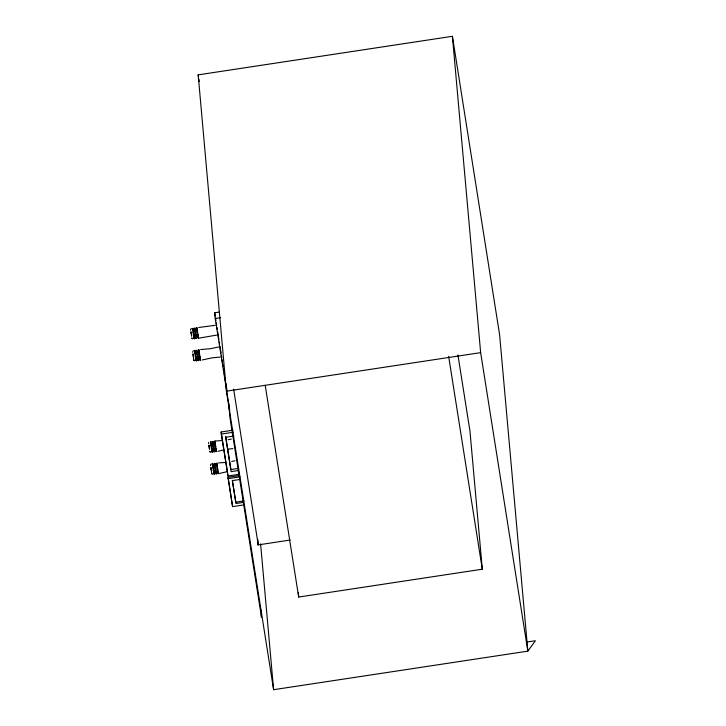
<?xml version="1.0" encoding="UTF-8"?>
<svg xmlns="http://www.w3.org/2000/svg" width="726" height="726" viewBox="0 0 726 726"><rect width="100%" height="100%" fill="white"/><g stroke="black" fill="none" stroke-linecap="round" stroke-linejoin="round"><path stroke-width="1.09" d="M208.68 442.352L208.607 443.577M193.279 350.64L192.644 352.264M191.455 328.551L190.693 329.096L190.675 330.212M218.653 346.974L210.504 348.689L200.675 349.551M215.077 325.339L198.706 327.49M222.946 450.093L217.991 451.318M234.97 460.756L231.712 461.473M202.273 359.96L211.901 357.873L220.196 357.083M231.376 439.076L228.1 439.729M226.539 471.809L218.753 473.588M211.493 463.932L210.585 464.513L210.567 465.629M198.86 338.171L216.566 335.113M198.18 74.86L452.416 36.3L499.615 334.804L527.847 651.14L273.611 689.7L226.412 391.196L198.18 74.86L198.534 77.092M228.327 401.424L215.214 318.523L214.705 312.77L219.098 312.098M215.214 318.523L220.704 317.689M226.412 391.196L480.648 352.636L452.416 36.3M238.772 474.359L227.955 476.002L221.321 434.057L221.14 431.988L233.037 430.182M221.321 434.057L233.218 432.26M233.881 436.036L225.686 437.279L231.122 471.637L238.282 470.557M238.101 468.479L230.932 469.568L225.677 436.308M244.48 504.815L232.583 506.621L228.037 477.281L238.854 475.639M228.164 478.661L240.061 476.855M239.489 479.523L232.329 480.612L235.95 503.526L243.11 502.437M244.018 500.895L235.823 502.138L232.374 480.322M257.766 544.954L290.237 540.035M265.199 385.297L298.685 597.044L482.3 569.202L469.976 431.162L457.934 354.978M526.423 642.12L535.389 640.759L527.847 651.14L480.648 352.636M227.864 449.176L232.828 448.595M215.177 441.027L221.484 440.582M225.114 462.471L218.599 462.907M210.549 452.371L209.85 451.572M212.391 474.377L211.82 473.624M192.372 338.906L191.918 338.207M194.232 360.886L193.887 360.259M198.57 338.071L198.262 336.256M194.677 328.923L194.759 329.341M193.18 329.023L193.071 328.297L193.243 329.695M195.984 337.744L195.893 337.327M194.532 337.962L194.441 337.545M193.797 336.928L194.16 338.888L193.924 337.626M197.055 350.195L197.272 352.192M199.949 359.434L199.831 359.08M196.537 350.268L196.755 352.273M198.47 359.715L198.615 360.559L198.262 358.608M195.158 351.257L195.276 351.62M194.668 351.275L194.759 351.693M195.975 360.096L195.893 359.679M215.087 441.907L215.177 442.325M216.185 449.612L216.548 451.572L216.03 448.695M212.5 441.58L212.618 442.833M211.103 442.379L211.266 443.804M217.02 464.023L217.147 464.377M216.539 464.041L216.62 464.459M211.729 450.292L212.083 452.253L211.847 450.982M214.569 464.331L214.587 464.885M216.185 471.964L216.548 473.924L216.03 471.047M215.876 473.161L215.785 472.735M214.451 473.316L214.333 472.962M213.816 473.034L213.934 473.388M191.864 337.908L191.945 338.325M193.688 359.188L193.824 359.96M209.787 451.263L209.868 451.681M211.611 472.544L211.756 473.316M197.154 328.334L197.009 327.698L197.281 329.84M196.637 328.406L196.492 327.78L196.764 329.922M195.276 329.268L195.04 327.998L195.33 329.432M199.214 351.021L198.978 349.75L199.269 351.184M198.697 351.094L198.579 350.74M200.349 358.998L200.585 360.259L200.403 358.617M192.699 329.005L192.553 328.379L192.817 330.521M214.66 442.406L214.533 442.052M215.794 450.383L215.912 450.737M213.117 441.989L212.963 441.363L213.235 443.504M218.281 472.363L218.399 472.717M217.764 472.435L217.882 472.789M211.139 442.288L210.994 441.662L211.166 443.051M212.364 450.91L212.491 451.263M215.077 464.041L214.932 463.415L215.105 464.812M193.806 359.86L193.915 360.377M210.622 442.37L210.476 441.735L210.749 443.876M214.56 464.123L214.415 463.497L214.814 466.591M213.108 464.341L212.963 463.714L213.135 465.103M209.496 449.249L208.879 445.102L209.478 448.822M212.591 464.422L212.446 463.787L212.709 465.929M210.912 467.417L211.148 469.423M211.729 473.216L211.838 473.733M196.292 336.546L196.537 337.79L196.483 337.118M200.231 358.308L200.44 359.633L200.421 358.871M215.232 442.497L214.941 441.063L215.105 442.461M194.813 329.513L194.523 328.079L194.695 329.468M198.752 351.266L198.461 349.832L198.634 351.23M195.775 336.628L196.129 338.588L195.966 337.191M199.714 358.381L200.067 360.341L199.904 358.943M214.705 442.579L214.424 441.145L214.587 442.533M215.667 449.693L216.03 451.654L215.858 450.256M217.192 464.549L216.902 463.115L217.074 464.513M194.323 336.846L194.677 338.806L194.613 338.026M218.154 471.664L218.517 473.624L218.344 472.227M197.735 358.68L198.098 360.64L198.035 359.86M216.675 464.631L216.384 463.197L216.657 465.339M213.698 449.993L214.061 451.953L213.989 451.173M217.637 471.746L218 473.706L217.827 472.308M195.33 351.783L195.04 350.349L195.212 351.747M196.283 358.898L196.528 359.951M194.813 351.865L194.523 350.431L194.695 351.82M212.246 450.211L212.6 452.171L212.536 451.39M195.766 358.98L196.129 360.94L195.956 359.542M215.667 472.045L216.021 474.005L215.958 473.225M214.215 472.263L214.569 474.223L214.306 472.082M193.479 357.609L193.597 358.208L192.944 353.843L193.452 357.047M213.698 472.345L214.052 474.305L213.88 472.907M198.334 336.773L197.935 334.25M197.59 335.412L198.098 338.071M197.817 336.855L197.418 334.332M200.077 357.383L200.303 358.825M215.513 448.777L215.74 450.22M196.138 335.63L196.646 338.507L196.465 336.864M199.559 357.464L199.777 358.907M195.621 335.711L195.839 337.154M218.227 472.19L217.827 469.668M214.061 448.995L214.578 451.871L214.506 451.091M214.288 450.438L213.889 447.915M217.709 472.272L217.31 469.749M213.544 449.076L213.771 450.519M198.107 357.682L198.325 359.125M194.169 335.929L194.386 337.372M197.581 357.764L197.808 359.207M193.642 336.011L193.869 337.454M212.092 449.294L212.319 450.737M215.513 471.129L215.74 472.572M211.575 449.376L211.792 450.819M196.129 357.982L196.646 360.858L196.574 360.078M195.612 358.063L195.839 359.506M214.061 471.346L214.279 472.789M213.544 471.428L213.762 472.871M210.967 467.753L211.52 471.573L211.221 469.295M198.153 335.711L197.536 331.737M216.076 449.076L215.005 441.844M215.558 449.149L214.941 445.183M199.904 356.303L200.122 357.764M195.966 334.55L196.183 336.011M199.387 356.384L199.605 357.845M195.439 334.632L195.666 336.093M213.371 447.996L213.589 449.448M197.926 356.602L198.153 358.063M216.076 471.428L215.268 466.174M193.987 334.849L194.214 336.31M197.408 356.684L197.635 358.145M211.919 448.214L212.137 449.675M193.47 334.931L193.697 336.392M215.558 471.501L215.159 468.878M211.402 448.296L211.62 449.748M195.956 356.902L196.183 358.363M213.88 470.267L214.106 471.728M195.439 356.983L195.657 358.444M213.362 470.348L213.589 471.8M191.346 334.577L191.628 336.156L191.41 334.459M448.641 356.33L482.3 569.202M198.888 79.325L199.242 81.566M233.618 389.154L258.238 544.881L257.739 539.291M214.705 312.77L215.232 316.128M215.586 318.369L215.94 320.611M216.294 322.852L216.647 325.094M217.001 327.335L217.355 329.577M217.718 331.818L218.953 339.659M219.306 341.901L219.66 344.142M220.014 346.384L221.076 353.099M221.43 355.341L221.793 357.582M222.147 359.824L222.501 362.065M222.855 364.307L223.209 366.548M223.563 368.79L223.917 371.031M224.27 373.264L224.624 375.505M224.978 377.747L225.505 381.114M225.868 383.355L226.222 385.588M226.576 387.829L226.929 390.071M228.681 403.665L229.035 405.907M229.389 408.148L229.743 410.39M221.14 431.988L227.601 472.817M228.037 477.281L232.583 506.621M197.436 334.541L196.828 330.539M217.845 469.876L217.237 465.874M199.922 356.511L199.505 353.789M213.635 445.111L213.834 446.49M217.328 469.958L216.72 465.947M213.907 448.123L213.489 445.401M199.196 355.214L199.405 356.593M195.984 334.759L195.221 329.64M213.117 445.192L213.317 446.563M213.39 448.196L212.972 445.483M195.457 334.84L194.858 330.838M197.744 355.441L197.944 356.811M211.738 447.044L211.938 448.423M194.005 335.058L193.252 329.94M197.427 356.893L197.018 354.17M211.42 448.496L211.003 445.782M193.488 335.14L193.071 332.417M213.907 470.475L213.489 467.753M195.975 357.11L195.376 353.108M213.38 470.548L212.972 467.834M195.457 357.192L194.858 353.19M191.319 333.878L190.956 331.737L191.256 334.005M215.667 446.463L215.277 443.822M199.187 355.241L198.797 352.591M215.459 467.453L215.658 468.815M214.941 467.535L215.141 468.896M211.52 445.7L211.72 447.062M197.536 354.088L197.735 355.459M193.597 332.336L193.797 333.706M214.978 445.347L214.488 441.916M197.345 330.457L197.572 331.909M197.055 331.982L196.673 329.423M213.299 444.121L213.526 445.564M212.782 444.194L213.008 445.646M199.541 353.961L199.051 350.531L199.151 351.148M199.024 354.034L198.534 350.613M214.751 466.246L214.978 467.698M211.33 444.421L211.556 445.864M210.812 444.493L211.039 445.945M197.345 352.809L197.572 354.261M194.114 334.604L194.278 335.711M196.828 352.89L197.055 354.333M213.526 467.916L213.145 465.357M212.782 466.546L213.008 467.998M193.597 334.677L193.76 335.784M193.116 332.581L192.626 329.159M214.687 443.287L214.823 444.239M217.083 464.758L217.31 466.219M216.784 466.292L216.457 463.968M213.371 444.466L213.036 442.143M197.191 329.35L197.408 330.802M212.627 443.087L212.845 444.539M215.332 466.519L215.005 464.195M199.251 351.892L199.378 352.854M212.201 449.067L212.419 450.528M211.175 443.305L211.393 444.757M195.439 331.101L195.112 328.778L195.212 329.395M211.683 449.149L211.901 450.601M210.658 443.386L210.876 444.838M194.704 329.722L194.922 331.174M213.362 466.809L213.036 464.495M197.191 351.693L197.408 353.154M212.627 465.439L212.845 466.891M196.673 351.774L196.891 353.235M195.221 351.992L195.439 353.453M194.704 352.074L194.922 353.526M218.335 471.982L218.444 472.844M216.974 463.896L217.174 465.257M217.818 472.063L217.927 472.925M212.518 442.216L212.718 443.577M211.82 450.111L211.919 450.855M199.886 358.698L200.004 359.561M214.388 472.581L214.506 473.443M213.789 472.163L213.989 473.524M195.947 336.946L196.065 337.808M194.595 328.86L194.795 330.221M193.143 329.078L193.334 330.439M195.112 351.13L195.303 352.491M194.586 351.212L194.786 352.573M210.649 443.132L210.585 442.461M212.564 464.704L212.618 465.185M298.286 592.534L298.685 597.044M260.607 543.955L273.611 689.7M260.815 609.613L261.015 611.8M261.206 613.987L261.505 617.263L230.033 418.258L228.672 402.957M227.773 473.924L227.955 476.002"/></g></svg>
